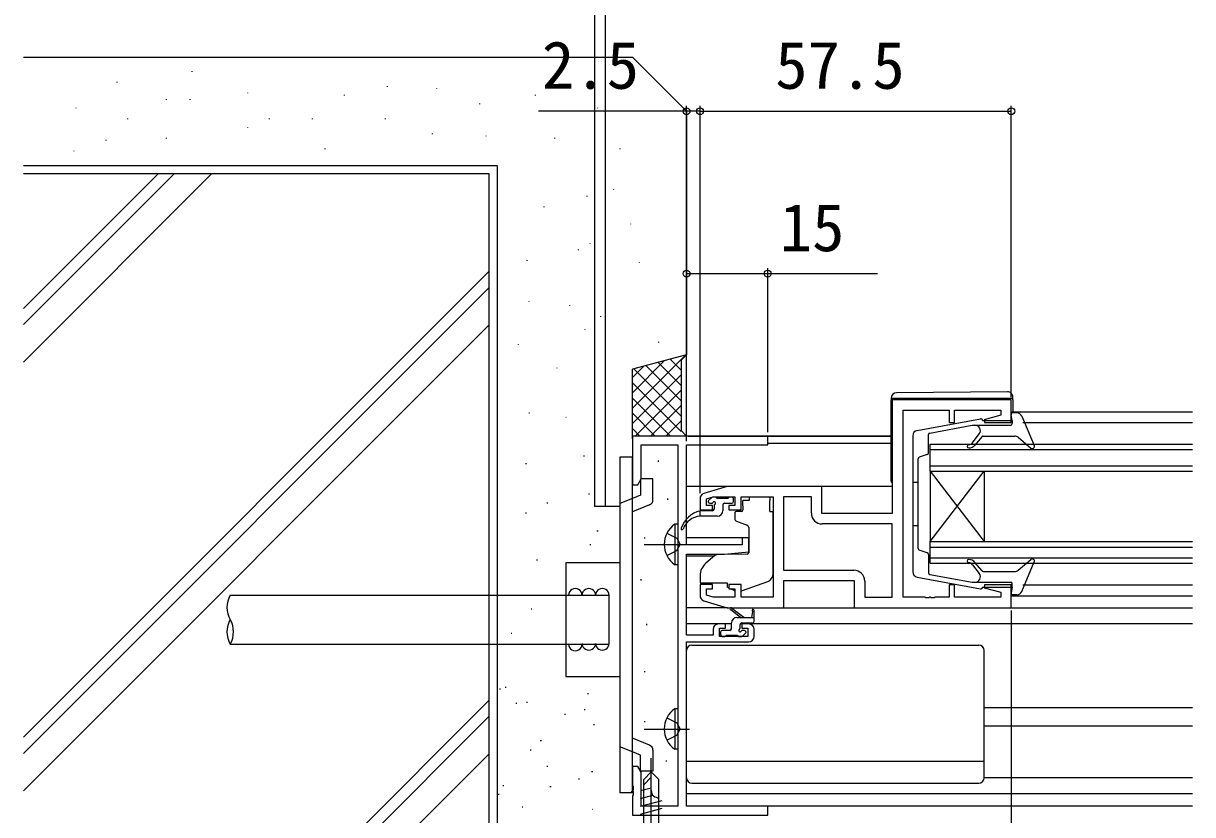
# Model space of a CAD drawing. Units: millimetres, scale not verified. Extents: x -525 to 525, y -783 to 779.
# Drawn here: x -367.5 to -151.5, y -459.6 to -313.5 of the extents above; entities that cross this region are included whole.
import ezdxf
from ezdxf.enums import TextEntityAlignment as Align

# ---------------------------------------------------------------- set-up
doc = ezdxf.new("R2010")
doc.units = ezdxf.units.MM
doc.header["$LTSCALE"] = 4
for name, color, linetype in [('0-2_YKK_11', 7, 'Continuous'), ('0-3_YKK_12', 2, 'Continuous'), ('0-4_YKK_13', 4, 'Continuous'), ('0-6_YKK_D', 6, 'Continuous'), ('0-8_YSS_K', 3, 'Continuous')]:
    doc.layers.add(name, color=color, linetype=linetype)
doc.styles.add('ＭＳ ゴシック', font='')
doc.styles.get('ＭＳ ゴシック').set_extended_font_data('MS Gothic')

msp = doc.modelspace()

# ---------------------------------------------------------------- linework, layer by layer
at = {"layer": '0-2_YKK_11'}
msp.add_line((-232.5, -426.7), (-232.5, -425.4), dxfattribs=at)
for points in [[(-205, -419.47), (-205, -384.93), (-196.5, -384.93), (-196.5, -387.2), (-195.5, -387.2), (-195.5, -384.93), (-186.93, -384.93), (-186.93, -385.847), (-190.029, -386.678), (-189.961, -387.2), (-185, -387.2), (-185, -383), (-207, -383), (-207, -404), (-220, -404), (-220, -399), (-237.5, -399), (-241.787, -400.286)], [(-240.1, -425.4), (-240.1, -426.5), (-245, -426.5), (-245, -411.5), (-238, -411.5), (-233.5, -411.106), (-233.5, -408.5), (-234.7, -408.5), (-234.7, -409.8), (-245, -409.8), (-245, -391.33), (-230, -391.33), (-230, -389.7), (-255, -389.7), (-255, -398.7), (-254, -398.7), (-253.37, -397.609), (-253.37, -391.33), (-246.63, -391.33)], [(-246.63, -391.33), (-246.63, -458.07), (-253.37, -458.07), (-253.37, -451.791), (-254, -450.7), (-255, -450.7), (-255, -454.242), (-254.88, -454.425), (-254.88, -454.975), (-255, -455.158), (-255, -455.242), (-254.88, -455.425), (-254.88, -455.975), (-255, -456.158), (-255, -459.7), (-230, -459.7), (-230, -458.07), (-245, -458.07), (-245, -427.7), (-233.5, -427.7)], [(-242.5, -401.244), (-242.5, -403.3), (-240.2, -403.3), (-240.2, -402.5), (-241.3, -402.5), (-241.3, -401.288), (-240.105, -400.93), (-236.1, -400.93), (-236.1, -402.5), (-237.2, -402.5), (-237.2, -403.3), (-234.9, -403.3), (-234.9, -400.93), (-229, -400.93), (-229, -419.47), (-234.9, -419.47), (-234.9, -417.1), (-237.2, -417.1), (-237.2, -417.9), (-236.1, -417.9), (-236.1, -419.47), (-240.105, -419.47), (-241.3, -419.112), (-241.3, -417.9), (-240.2, -417.9), (-240.2, -417.1), (-242.5, -417.1), (-242.5, -419.156)], [(-227.07, -400.93), (-227.07, -414.47), (-214.07, -414.47)], [(-221.93, -403.93), (-221.93, -400.93), (-227.07, -400.93)], [(-212.07, -416.47), (-212.07, -419.47), (-207, -419.47), (-207, -405.93), (-219.93, -405.93)], [(-241.787, -420.114), (-237.5, -421.4), (-227, -421.4), (-227, -416.4), (-214, -416.4), (-214, -421.4), (-185, -421.4), (-185, -417.2), (-189.961, -417.2), (-190.029, -417.722), (-186.93, -418.553), (-186.93, -419.47), (-195.5, -419.47), (-195.5, -417.2), (-196.5, -417.2), (-196.5, -419.47), (-199.042, -419.47), (-199.225, -419.59), (-199.775, -419.59), (-199.958, -419.47), (-200.042, -419.47), (-200.225, -419.59), (-200.775, -419.59), (-200.958, -419.47), (-205, -419.47)], [(-233.5, -424.4), (-234.8, -424.4), (-234.8, -425.2), (-233.7, -425.2), (-233.7, -426.7), (-238.9, -426.7), (-238.9, -425.2), (-237.8, -425.2), (-237.8, -424.4), (-239.1, -424.4)]]:
    msp.add_lwpolyline(points, dxfattribs=at)
for centre, radius, start, end in [((-241.5, -401.244), 1, 106.69926, 180.00004), ((-219.93, -403.93), 2, 180.00001, 269.99999), ((-214.07, -416.47), 2, 0.00001, 89.99999), ((-241.5, -419.156), 1, 179.99996, 253.30074), ((-239.1, -425.4), 1, 90.00001, 179.99999), ((-233.5, -425.4), 1, 0.00001, 89.99999), ((-233.5, -426.7), 1, 270.00001, 359.99999)]:
    msp.add_arc(centre, radius, start, end, dxfattribs=at)
at = {"layer": '0-3_YKK_12'}
for p, q in [((-260, -304.702), (-260, -319.7)), ((-260, -319.7), (-260, -402.7)), ((-185, -385.2), (-151.5, -385.2)), ((-182.842, -387.2), (-151.5, -387.2)), ((-244.7, -389.7), (-207.2, -389.7)), ((-207.2, -389.7), (-244.5, -389.7)), ((-207.2, -391.1), (-230.008, -391.1)), ((-200, -396.2), (-200, -391.2)), ((-200, -391.2), (-151.5, -391.2)), ((-200, -392.2), (-151.5, -392.2)), ((-200, -395.2), (-151.5, -395.2)), ((-200, -396.2), (-200, -409.2)), ((-200, -396.2), (-190, -409.2)), ((-200, -409.2), (-190, -396.2)), ((-200, -396.2), (-151.5, -396.2)), ((-190, -396.2), (-190, -409.2)), ((-237.57, -399), (-245, -399)), ((-237.57, -399.021), (-245, -399.021)), ((-207, -399.021), (-220.356, -399.021)), ((-257.3, -402.702), (-262, -402.702)), ((-233.5, -408.5), (-245, -408.5)), ((-233.5, -408.5), (-245, -408.5)), ((-200, -413.2), (-200, -409.2)), ((-200, -409.2), (-151.5, -409.2)), ((-200, -410.2), (-151.5, -410.2)), ((-239.877, -411.9), (-245, -411.9)), ((-239.877, -411.9), (-245, -411.9)), ((-200, -412.2), (-151.5, -412.2)), ((-200, -413.2), (-151.5, -413.2)), ((-182.842, -417.2), (-151.5, -417.2)), ((-185, -419.2), (-151.5, -419.2)), ((-185.5, -421.4), (-151.5, -421.4)), ((-239.1, -424.4), (-245, -424.4)), ((-239.1, -424.4), (-245, -424.4)), ((-239.1, -424.4), (-245, -424.4)), ((-236.705, -424.4), (-238.1, -424.4)), ((-236.705, -424.4), (-238.1, -424.4)), ((-234.5, -424.4), (-235.088, -424.4)), ((-234.5, -424.4), (-235.088, -424.4)), ((-151.5, -424.4), (-233.5, -424.4)), ((-151.5, -439.9), (-190, -439.9)), ((-151.5, -443.3), (-190, -443.3)), ((-151.5, -455.8), (-245, -455.8)), ((-151.5, -458.07), (-245, -458.07))]:
    msp.add_line(p, q, dxfattribs=at)
msp.add_lwpolyline([(-151.499, -304.702), (-262, -304.702), (-262, -319.7), (-262, -402.7)], dxfattribs=at)
at = {"layer": '0-4_YKK_13'}
for p, q in [((-185.709, -381.512), (-206.209, -381.691)), ((-207.2, -382.7), (-207.2, -383)), ((-207.2, -398), (-207.2, -383)), ((-206.704, -382.7), (-185.204, -382.7)), ((-185.204, -382.7), (-184.7, -382.7)), ((-184.7, -382.7), (-184.7, -382.512)), ((-184.7, -383), (-184.7, -382.7)), ((-184.7, -383), (-184.7, -385.2)), ((-202.391, -388.646), (-190.665, -386.501)), ((-184.811, -386.796), (-185.006, -385.751)), ((-183.973, -385.396), (-184.711, -385.396)), ((-183.052, -386.005), (-180.743, -391.439)), ((-200.065, -389.135), (-192.196, -387.696)), ((-192.196, -387.696), (-185.111, -387.696)), ((-190.311, -386.796), (-184.811, -386.796)), ((-184.811, -386.796), (-184.811, -387.396)), ((-203.211, -389.629), (-203.211, -414.762)), ((-200.311, -392.831), (-200.311, -389.43)), ((-192.136, -390.935), (-190.91, -389.294)), ((-190.401, -389.803), (-191.707, -391.36)), ((-190.171, -389.696), (-184.374, -389.696)), ((-183.733, -389.928), (-181.367, -391.903)), ((-200.514, -393.115), (-202.008, -393.626)), ((-255, -455.606), (-255, -393.606)), ((-202.211, -410.481), (-202.211, -393.91)), ((-251.2, -401.483), (-251.2, -397.606)), ((-203.211, -398.196), (-202.211, -398.196)), ((-255, -401.212), (-257.3, -402.141)), ((-240.412, -401.088), (-240.912, -401.588)), ((-239.6, -401.001), (-240.2, -401.001)), ((-237.3, -401.201), (-239.4, -401.201)), ((-236.6, -401.001), (-237.1, -401.001)), ((-236.3, -401.801), (-236.3, -401.301)), ((-233.4, -401.6), (-234.57, -401.6)), ((-234.57, -402.6), (-234.57, -401.6)), ((-233.4, -400.93), (-229.6, -400.93)), ((-233.4, -400.93), (-233.4, -401.6)), ((-229.6, -400.93), (-229.6, -401.6)), ((-229.6, -402.6), (-229.6, -401.6)), ((-251.826, -402.41), (-255, -403.693)), ((-240.2, -403.501), (-242.5, -403.501)), ((-240.7, -402.101), (-240.361, -402.101)), ((-239.9, -402.562), (-239.9, -403.201)), ((-238.3, -402.401), (-238.3, -403.501)), ((-238, -402.101), (-236.6, -402.101)), ((-236.1, -403.9), (-236.1, -404.95)), ((-234.87, -403.6), (-235.8, -403.6)), ((-234.57, -402.6), (-234.57, -403.3)), ((-229.6, -403.6), (-229.6, -402.6)), ((-229.6, -403.6), (-229, -403.6)), ((-229, -415.155), (-229, -403.6)), ((-247.139, -405.95), (-247.139, -413.45)), ((-246.63, -405.95), (-247.139, -405.95)), ((-246.63, -405.95), (-246.63, -413.45)), ((-235.771, -405.42), (-233.771, -406.148)), ((-233.5, -406.596), (-233.5, -411.203)), ((-203.211, -406.196), (-202.211, -406.196)), ((-252.839, -409.7), (-244.466, -409.7)), ((-239.737, -411.783), (-241.428, -413.202)), ((-233.717, -411.502), (-239.103, -411.549)), ((-200.514, -411.276), (-202.008, -410.765)), ((-200.311, -411.56), (-200.311, -414.961)), ((-183.733, -414.463), (-181.367, -412.489)), ((-246.63, -413.45), (-247.139, -413.45)), ((-192.136, -413.457), (-190.91, -415.097)), ((-190.401, -414.589), (-191.707, -413.032)), ((-190.171, -414.696), (-184.374, -414.696)), ((-183.052, -418.387), (-180.743, -412.952)), ((-242.5, -415.5), (-242.5, -416.8)), ((-234.628, -418.241), (-229.991, -416.566)), ((-202.391, -415.746), (-190.665, -417.891)), ((-200.065, -415.256), (-192.196, -416.696)), ((-192.196, -416.696), (-185.111, -416.696)), ((-237.5, -417.1), (-237.5, -417.597)), ((-237.155, -417.758), (-237.5, -417.597)), ((-236.194, -418.206), (-236.851, -417.9)), ((-190.311, -417.596), (-184.811, -417.596)), ((-184.811, -417.596), (-185.006, -418.641)), ((-184.811, -417.596), (-184.811, -416.996)), ((-183.973, -418.996), (-184.711, -418.996)), ((-237.427, -421.4), (-245, -421.4)), ((-235, -423.2), (-236.819, -421.799)), ((-234.4, -423.2), (-236.618, -421.517)), ((-235.7, -423.2), (-232.5, -423.2)), ((-232.8, -422.074), (-232.999, -423.2)), ((-232.5, -423.9), (-232.5, -421.901)), ((-227.5, -421.4), (-213.5, -421.4)), ((-236.7, -425.3), (-236.7, -424.2)), ((-235.1, -425.139), (-235.1, -424.5)), ((-234.8, -424.2), (-232.8, -424.2)), ((-238.7, -425.9), (-238.7, -426.4)), ((-237, -425.6), (-238.4, -425.6)), ((-238.4, -426.7), (-237.9, -426.7)), ((-237.7, -426.5), (-235.6, -426.5)), ((-235.4, -426.7), (-234.8, -426.7)), ((-234.3, -425.6), (-234.639, -425.6)), ((-234.588, -426.612), (-234.088, -426.112)), ((-245, -452.8), (-245, -429.3)), ((-244, -428.3), (-191, -428.3)), ((-190, -452.8), (-190, -429.3)), ((-267.3, -434.106), (-257.3, -434.106)), ((-247.139, -440.05), (-247.139, -447.55)), ((-246.63, -440.05), (-247.139, -440.05)), ((-246.63, -440.05), (-246.63, -447.55)), ((-246.63, -441.8), (-246.63, -445.8)), ((-252.839, -443.8), (-244.466, -443.8)), ((-255, -448), (-257.3, -447.071)), ((-251.825, -446.802), (-255, -445.519)), ((-251.5, -466.8), (-251.5, -449.2)), ((-246.63, -447.55), (-247.139, -447.55)), ((-245, -449.76), (-190, -449.76)), ((-252.9, -454.1), (-251.5, -452.7)), ((-151.5, -452.8), (-190, -452.8)), ((-255, -455.606), (-257.3, -455.606)), ((-253.5, -455.172), (-251.5, -454.636)), ((-244, -453.8), (-191, -453.8)), ((-253.5, -456.621), (-251.204, -456.006)), ((-253.5, -458.071), (-249.5, -456.999)), ((-253.5, -459.52), (-249.5, -458.448))]:
    msp.add_line(p, q, dxfattribs=at)
for points in [[(-207.2, -382.691), (-207.2, -382.7), (-206.704, -382.7)], [(-255, -393.606), (-257.3, -393.606), (-257.3, -455.606)], [(-251.2, -397.606), (-253.5, -397.606), (-253.5, -400.606), (-255, -401.212)], [(-239.3, -404.501), (-242.5, -404.501), (-242.5, -403.501)], [(-248.639, -407.65), (-246.784, -408.555), (-246.175, -409.7)], [(-248.639, -411.75), (-246.784, -410.845), (-246.175, -409.7)], [(-257.3, -413.106), (-267.3, -413.106), (-267.3, -434.106)], [(-242.5, -416.8), (-237.5, -416.8), (-237.5, -417.1)], [(-248.639, -441.75), (-246.784, -442.655), (-246.175, -443.8)], [(-248.639, -445.85), (-246.784, -444.945), (-246.175, -443.8)], [(-251.2, -447.729), (-251.2, -451.606), (-253.5, -451.606), (-253.5, -448.606), (-255, -448)], [(-252.9, -461.7), (-252.9, -453.1), (-251.5, -451.7)], [(-250.1, -461.7), (-250.1, -453.1), (-251.5, -451.7)]]:
    msp.add_lwpolyline(points, dxfattribs=at)
for centre, radius, start, end in [((-206.2, -382.691), 1, 90.5, 180), ((-185.7, -382.512), 1, 0, 90.5), ((-190.611, -386.796), 0.3, 0, 100.36676), ((-184.711, -385.696), 0.3, 90, 190.5655), ((-183.973, -386.396), 1, 23.02249, 90), ((-202.211, -389.629), 1, 100.36676, 180), ((-191.711, -388.696), 1, 323.23128, 90), ((-185.111, -387.396), 0.3, 270, 0), ((-200.011, -389.43), 0.3, 100.36676, 180), ((-192.856, -390.396), 0.9, 270, 323.23128), ((-190.171, -389.996), 0.3, 90, 140), ((-184.374, -390.696), 1, 50.14309, 90), ((-200.611, -392.831), 0.3, 288.88609, 0), ((-192.856, -391.596), 0.3, 90, 270), ((-192.856, -390.396), 1.5, 270, 320), ((-181.111, -391.596), 0.4, 230.14309, 23.02249), ((-201.911, -393.91), 0.3, 108.88609, 180), ((-206.7, -398), 0.5, 180, 233.13017), ((-252.2, -401.483), 1, 291.99428, 359.99913), ((-240.7, -401.801), 0.3, 135, 270), ((-240.2, -401.301), 0.3, 90, 135), ((-239.6, -401.201), 0.2, 0, 90), ((-237.1, -401.201), 0.2, 90, 180), ((-236.6, -401.301), 0.3, 0, 90), ((-241.255, -408.343), 5, 104.4235, 161.25635), ((-240.361, -401.801), 0.3, 270, 326.94427), ((-240.2, -403.201), 0.3, 270, 0), ((-239.9, -402.101), 0.25, 303.05573, 146.94427), ((-239.6, -402.562), 0.3, 123.05573, 180), ((-239.3, -403.501), 1, 270, 0), ((-238, -402.401), 0.3, 90, 180), ((-236.6, -401.801), 0.3, 270, 0), ((-235.8, -403.9), 0.3, 90, 180), ((-234.87, -403.3), 0.3, 270, 0), ((-244.603, -409.7), 4.527, 124.06671, 235.93329), ((-242.298, -407.995), 3.5, 93.30854, 161.17083), ((-235.6, -404.95), 0.5, 180, 250), ((-245.8, -406.801), 0.2, 161.25635, 341.17083), ((-234, -406.596), 0.5, 0, 70), ((-239.094, -412.549), 1, 90.5, 130), ((-233.8, -411.203), 0.3, 270.5, 0), ((-201.911, -410.481), 0.3, 180, 251.11391), ((-200.611, -411.56), 0.3, 0, 71.11391), ((-192.856, -412.796), 0.3, 90, 270), ((-192.856, -413.996), 1.5, 40, 90), ((-181.111, -412.796), 0.4, 336.97751, 129.85691), ((-239.5, -415.5), 3, 130, 180), ((-192.856, -413.996), 0.9, 36.76872, 90), ((-190.171, -414.396), 0.3, 220, 270), ((-184.374, -413.696), 1, 270, 309.85691), ((-230.5, -415.155), 1.5, 289.85326, 0), ((-202.211, -414.762), 1, 180, 259.63324), ((-200.011, -414.961), 0.3, 180, 259.63324), ((-191.711, -415.696), 1, 270, 36.76872), ((-185.111, -416.996), 0.3, 0, 90), ((-235.771, -417.3), 1, 245, 250.79704), ((-234.968, -417.3), 1, 273.88684, 289.85326), ((-190.611, -417.596), 0.3, 259.63324, 0), ((-184.711, -418.696), 0.3, 169.4345, 270), ((-183.973, -417.996), 1, 270, 336.97751), ((-236.8, -421.6), 0.2, 24.41711, 264.41711), ((-235.7, -424.2), 1, 90, 180), ((-232.7, -421.901), 0.2, 360, 240), ((-237, -425.3), 0.3, 270, 360), ((-235.1, -425.6), 0.25, 123.05573, 326.94427), ((-235.4, -425.139), 0.3, 303.05573, 360), ((-234.8, -424.5), 0.3, 90, 180), ((-232.8, -423.9), 0.3, 270, 360), ((-238.4, -425.9), 0.3, 90, 180), ((-238.4, -426.4), 0.3, 180, 270), ((-237.9, -426.5), 0.2, 270, 360), ((-235.4, -426.5), 0.2, 180, 270), ((-234.639, -425.9), 0.3, 90, 146.94427), ((-234.8, -426.4), 0.3, 270, 315), ((-234.3, -425.9), 0.3, 315, 90), ((-244, -429.3), 1, 90, 180), ((-191, -429.3), 1, 0, 90), ((-244.603, -443.8), 4.527, 124.06671, 235.93329), ((-252.2, -447.729), 1, 0.00087, 68.00572), ((-244, -452.8), 1, 180, 270), ((-191, -452.8), 1, 270, 0), ((-250.167, -455.168), 1.333, 180, 272.86598)]:
    msp.add_arc(centre, radius, start, end, dxfattribs=at)
at = {"layer": '0-6_YKK_D'}
for p, q in [((-245, -329.7), (-272.327, -329.7)), ((-245, -390.63), (-245, -328.7)), ((-242.5, -329.7), (-245, -329.7)), ((-242.5, -400.244), (-242.5, -328.7)), ((-242.5, -400.244), (-242.5, -328.7)), ((-242.5, -329.7), (-185, -329.7)), ((-242.5, -329.7), (-239.95, -329.7)), ((-185, -382.5), (-185, -328.7)), ((-245, -390.63), (-245, -358.7)), ((-230, -389), (-230, -358.7)), ((-185, -421.9), (-185, -553.7))]:
    msp.add_line(p, q, dxfattribs=at)
msp.add_lwpolyline([(-245, -359.7), (-230, -359.7), (-209.723, -359.7)], dxfattribs=at)
for centre in [(-245, -329.7), (-242.5, -329.7), (-242.5, -329.7), (-185, -329.7), (-245, -359.7), (-230, -359.7)]:
    msp.add_circle(centre, 0.637, dxfattribs=at)
at = {"layer": '0-8_YSS_K'}
for p, q in [((-336.39, -322.322), (-336.39, -322.422)), ((-350.27, -324.306), (-350.27, -324.406)), ((-300.301, -325.1), (-300.301, -325.2)), ((-291.179, -325.496), (-291.179, -325.596)), ((-341.149, -327.48), (-341.149, -327.58)), ((-336.786, -327.48), (-336.786, -327.58)), ((-326.078, -326.29), (-326.078, -326.39)), ((-308.232, -326.687), (-308.232, -326.787)), ((-283.247, -328.274), (-283.247, -328.374)), ((-272.936, -326.687), (-272.936, -326.787)), ((-357.805, -329.067), (-357.805, -329.167)), ((-261.435, -329.067), (-261.435, -329.167)), ((-348.287, -331.051), (-348.287, -331.151)), ((-326.078, -332.638), (-326.078, -332.738)), ((-322.113, -331.051), (-322.113, -331.151)), ((-314.181, -331.051), (-314.181, -331.151)), ((-300.697, -331.051), (-300.697, -331.151)), ((-341.149, -334.622), (-341.149, -334.722)), ((-291.972, -333.828), (-291.972, -333.928)), ((-282.058, -334.225), (-282.058, -334.325)), ((-269.367, -334.622), (-269.367, -334.722)), ((-352.253, -335.018), (-352.253, -335.118)), ((-311.801, -336.606), (-311.801, -336.706)), ((-257.314, -336.606), (-257.314, -336.706)), ((-358.202, -337.002), (-358.202, -337.102)), ((-342.57, -341.2), (-367.51, -366.139)), ((-339.601, -341.2), (-367.51, -369.109)), ((-332.671, -341.2), (-367.51, -376.039)), ((-263.418, -345.334), (-263.418, -345.434)), ((-258.504, -344.144), (-258.504, -344.244)), ((-271.35, -347.318), (-271.35, -347.418)), ((-255.331, -350.492), (-255.331, -350.592)), ((-262.866, -354.063), (-262.866, -354.163)), ((-265.005, -355.253), (-265.005, -355.353)), ((-274.523, -357.237), (-274.523, -357.337)), ((-253.745, -357.633), (-253.745, -357.733)), ((-281.498, -359.323), (-367.51, -445.335)), ((-281.498, -362.293), (-367.51, -448.305)), ((-274.126, -364.775), (-274.126, -364.875)), ((-274.126, -364.775), (-274.126, -364.875)), ((-266.591, -365.568), (-266.591, -365.668)), ((-281.498, -369.223), (-367.51, -455.235)), ((-260.883, -367.552), (-260.883, -367.652)), ((-263.815, -369.933), (-263.815, -370.033)), ((-276.109, -372.71), (-276.109, -372.81)), ((-250.176, -372.313), (-250.176, -372.413)), ((-245.142, -374.7), (-254.998, -384.555)), ((-249.042, -375.771), (-254.998, -381.727)), ((-248.025, -375.501), (-245.998, -377.528)), ((-245.998, -375.7), (-244.998, -374.7)), ((-245.998, -375.7), (-245.998, -388.697)), ((-268.97, -377.074), (-268.97, -377.174)), ((-252.89, -376.79), (-254.998, -378.898)), ((-254.998, -390.203), (-254.998, -377.349)), ((-254.733, -377.278), (-245.998, -386.013)), ((-252.497, -376.686), (-245.998, -383.185)), ((-250.261, -376.094), (-245.998, -380.356)), ((-245.998, -378.384), (-254.998, -387.384)), ((-254.998, -379.842), (-245.998, -388.842)), ((-245.998, -381.212), (-254.484, -389.698)), ((-254.998, -382.67), (-247.971, -389.697)), ((-245.998, -384.041), (-251.655, -389.697)), ((-274.005, -385.469), (-274.105, -385.469)), ((-267.214, -386.292), (-267.314, -386.292)), ((-254.998, -385.499), (-250.799, -389.697)), ((-254.998, -388.327), (-253.628, -389.697)), ((-245.998, -386.869), (-248.826, -389.697)), ((-245.998, -388.697), (-244.998, -389.697)), ((-274.576, -394.823), (-274.776, -394.823)), ((-263.978, -393.285), (-263.978, -393.485)), ((-250.261, -394.237), (-250.261, -394.437)), ((-263.042, -400.303), (-263.042, -400.503)), ((-248.486, -401.247), (-248.486, -401.447)), ((-274.576, -403.911), (-274.776, -403.911)), ((-270.762, -401.94), (-270.762, -402.14)), ((-261.338, -407.27), (-261.538, -407.27)), ((-262.808, -409.66), (-262.808, -409.86)), ((-252.745, -408.434), (-252.745, -408.634)), ((-272.633, -412.467), (-272.633, -412.667)), ((-253.455, -416.154), (-253.455, -416.354)), ((-329.294, -419.106), (-259.297, -419.106)), ((-259.3, -428.106), (-259.3, -419.106)), ((-273.593, -421.658), (-273.693, -421.658)), ((-252.39, -424.406), (-252.39, -424.606)), ((-277.297, -426.182), (-277.397, -426.182)), ((-329.294, -428.106), (-259.297, -428.106)), ((-252.745, -433.101), (-252.745, -433.301)), ((-279.505, -436.328), (-279.505, -436.528)), ((-278.33, -436.117), (-278.53, -436.117)), ((-263.116, -437.303), (-263.316, -437.303)), ((-281.499, -438.52), (-331.178, -488.2)), ((-276.354, -439.081), (-276.554, -439.081)), ((-274.378, -438.883), (-274.578, -438.883)), ((-263.709, -440.266), (-263.909, -440.266)), ((-281.499, -441.49), (-328.209, -488.2)), ((-267.487, -441.006), (-267.487, -441.206)), ((-252.745, -442.329), (-252.745, -442.529)), ((-262.107, -442.878), (-262.107, -443.078)), ((-271.81, -445.996), (-272.01, -445.996)), ((-281.499, -448.42), (-321.279, -488.2)), ((-273.803, -447.556), (-273.803, -447.756)), ((-270.624, -450.738), (-270.824, -450.738)), ((-248.752, -449.605), (-248.752, -449.805)), ((-264.914, -452.937), (-264.914, -453.137)), ((-262.326, -451.726), (-262.526, -451.726)), ((-279.739, -455.744), (-279.739, -455.944)), ((-278.725, -454.295), (-278.925, -454.295)), ((-270.032, -454.492), (-270.232, -454.492)), ((-255.172, -455.284), (-255.172, -455.484)), ((-275.239, -458.258), (-275.339, -458.258)), ((-275.239, -458.258), (-275.339, -458.258)), ((-262.276, -458.67), (-262.376, -458.67))]:
    msp.add_line(p, q, dxfattribs=at)
for points in [[(-367.51, -319.7), (-254.998, -319.7), (-244.998, -329.7), (-244.998, -374.7), (-254.998, -377.349)], [(-367.51, -339.7), (-279.998, -339.7), (-280, -489.7), (-367.51, -489.7)], [(-367.51, -341.2), (-281.498, -341.2), (-281.5, -488.2), (-367.51, -488.2)]]:
    msp.add_lwpolyline(points, dxfattribs=at)
for centre, radius, start, end in [((-265.55, -419.106), 1.25, 0, 180.00018), ((-263.05, -419.106), 1.25, 0, 180.00018), ((-260.55, -419.106), 1.25, 0, 180.00018), ((-325.397, -421.356), 4.5, 150.00002, 209.99998), ((-325.397, -425.856), 4.5, 149.99998, 210.00002), ((-333.191, -425.856), 4.5, 329.99998, 30.00002), ((-265.55, -428.106), 1.25, 180, 0.00018), ((-263.05, -427.997), 1.25, 180.00571, 0.00589), ((-260.55, -427.997), 1.25, 180.00571, 0.00589)]:
    msp.add_arc(centre, radius, start, end, dxfattribs=at)

# ---------------------------------------------------------------- texts
at = {"layer": '0-6_YKK_D', "style": 'ＭＳ ゴシック'}
for s, p in [('2.5', (-271.714, -328.2)), ('57.5', (-228.614, -328.2)), ('15', (-227.791, -358.2))]:
    msp.add_text(s, height=8.798, dxfattribs=at).set_placement(p, align=Align.BOTTOM_LEFT)

doc.saveas('drawing.dxf')
